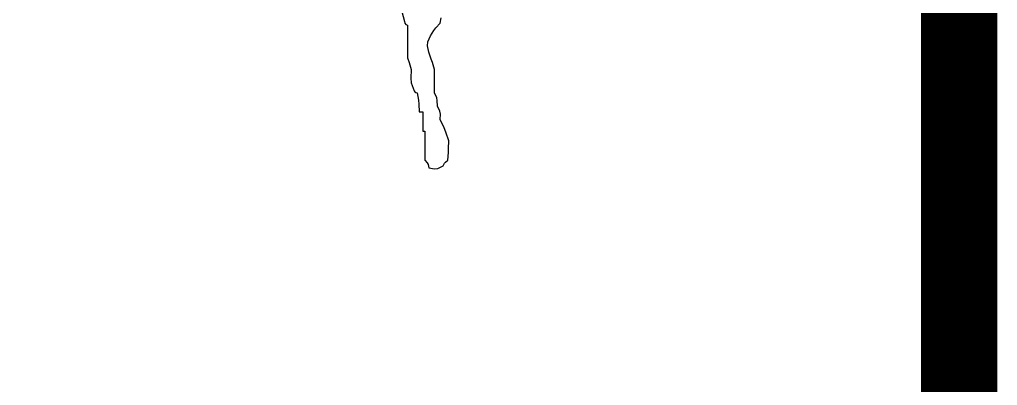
# Model space of a CAD drawing. Extents: x -737978 to 768813, y -372247 to 1140308.
# Drawn here: x -223071 to -221150, y -239297 to -238579 of the extents above; entities that cross this region are included whole.
import ezdxf

# ---------------------------------------------------------------- set-up
doc = ezdxf.new("R2010")
doc.units = 0
doc.header["$LTSCALE"] = 1000
doc.header["$MEASUREMENT"] = 0
doc.layers.get('0').update_dxf_attribs({"linetype": 'CONTINUOUS'})
doc.layers.add('DRAW', color=7, linetype='CONTINUOUS', lineweight=70)
doc.layers.add('PUB_TITLE', color=4, linetype='CONTINUOUS')

# ---------------------------------------------------------------- blocks, each defined once
blk = doc.blocks.new('黄履优')
for p, q in [((1.237017, 0.230099), (1.239431, 0.221714)), ((1.239431, 0.221714), (1.239736, 0.220075)), ((1.239736, 0.220075), (1.240444, 0.219131)), ((1.266506, 0.216082), (1.270271, 0.220047)), ((1.270271, 0.220047), (1.270972, 0.224851)), ((1.240444, 0.219131), (1.241932, 0.21838)), ((1.241932, 0.21838), (1.241932, 0.207044)), ((1.261936, 0.209211), (1.264803, 0.213868)), ((1.264803, 0.213868), (1.266506, 0.216082)), ((1.241932, 0.207044), (1.241932, 0.201376)), ((1.259218, 0.200651), (1.259612, 0.203999)), ((1.259612, 0.203999), (1.261936, 0.209211)), ((1.241932, 0.201376), (1.241932, 0.190041)), ((1.260269, 0.195042), (1.259218, 0.200651)), ((1.262455, 0.189106), (1.260269, 0.195042)), ((1.241932, 0.190041), (1.243266, 0.18604)), ((1.263458, 0.186099), (1.262455, 0.189106)), ((1.243266, 0.18604), (1.243932, 0.184039)), ((1.243932, 0.184039), (1.245266, 0.180038)), ((1.245266, 0.180038), (1.244723, 0.172656)), ((1.26527, 0.180038), (1.263458, 0.186099)), ((1.26527, 0.172037), (1.26527, 0.180038)), ((1.244723, 0.172656), (1.245267, 0.168669)), ((1.26527, 0.168036), (1.26527, 0.172037)), ((1.245267, 0.168669), (1.247767, 0.161701)), ((1.247767, 0.161701), (1.248373, 0.160663)), ((1.26527, 0.160034), (1.26527, 0.168036)), ((1.248373, 0.160663), (1.249076, 0.160195)), ((1.249076, 0.160195), (1.250267, 0.160034)), ((1.250267, 0.160034), (1.251331, 0.153418)), ((1.251331, 0.153418), (1.251667, 0.15006)), ((1.267214, 0.155674), (1.26527, 0.160034)), ((1.267758, 0.153139), (1.267214, 0.155674)), ((1.267771, 0.148365), (1.267758, 0.153139)), ((1.251667, 0.15006), (1.251934, 0.143364)), ((1.269928, 0.144107), (1.267771, 0.148365)), ((1.270494, 0.141464), (1.269928, 0.144107)), ((1.251934, 0.143364), (1.253268, 0.143364)), ((1.253268, 0.143364), (1.253935, 0.143364)), ((1.253935, 0.143364), (1.255268, 0.143364)), ((1.255268, 0.143364), (1.255268, 0.136696)), ((1.255268, 0.136696), (1.255268, 0.133362)), ((1.270271, 0.136696), (1.270494, 0.141464)), ((1.273585, 0.129497), (1.270271, 0.136696)), ((1.255268, 0.133362), (1.255268, 0.126694)), ((1.275091, 0.125816), (1.273585, 0.129497)), ((1.255268, 0.126694), (1.255935, 0.126694)), ((1.255935, 0.126694), (1.256268, 0.126694)), ((1.256268, 0.126694), (1.256935, 0.126694)), ((1.256935, 0.126694), (1.256935, 0.116692)), ((1.277773, 0.118359), (1.275091, 0.125816)), ((1.256935, 0.116692), (1.256935, 0.111691)), ((1.256935, 0.111691), (1.256935, 0.101688)), ((1.277325, 0.108354), (1.277491, 0.111688)), ((1.277491, 0.111688), (1.277773, 0.118359)), ((1.256935, 0.101688), (1.258931, 0.099472)), ((1.274896, 0.100075), (1.27694, 0.101688)), ((1.27694, 0.101688), (1.277325, 0.108354)), ((1.258931, 0.099472), (1.259694, 0.097946)), ((1.259694, 0.097946), (1.260269, 0.09502)), ((1.260269, 0.09502), (1.265232, 0.094112)), ((1.265232, 0.094112), (1.26822, 0.094511)), ((1.26822, 0.094511), (1.272772, 0.096687)), ((1.272772, 0.096687), (1.27399, 0.098989)), ((1.27399, 0.098989), (1.274896, 0.100075))]:
    blk.add_line(p, q)
blk = doc.blocks.new('TQ1')
at = {"xscale": 1056, "yscale": 1056, "zscale": 1056}
blk.add_blockref('黄履优', (-45670.41, -405422.44), dxfattribs=at)

msp = doc.modelspace()

# ---------------------------------------------------------------- linework, layer by layer
at = {"layer": 'DRAW'}
msp.add_lwpolyline([(-234126.8, -181009.7), (-221225.1, -181009.7), (-221225.1, -267109.7), (-234126.8, -267109.7)], close=True, dxfattribs=at)
at = {"layer": 'PUB_TITLE', "const_width": 150}
msp.add_lwpolyline([(-373625.1, -267109.7), (-221225.1, -267109.7), (-221225.1, -181009.7), (-373625.1, -181009.7)], close=True, dxfattribs=at)

# ---------------------------------------------------------------- block references
at = {"xscale": 2.15028113370122, "yscale": 2.15028113370122, "zscale": 2.15028113370122}
msp.add_blockref('TQ1', (-126925.1, 632686.5), dxfattribs=at)

doc.saveas('drawing.dxf')
